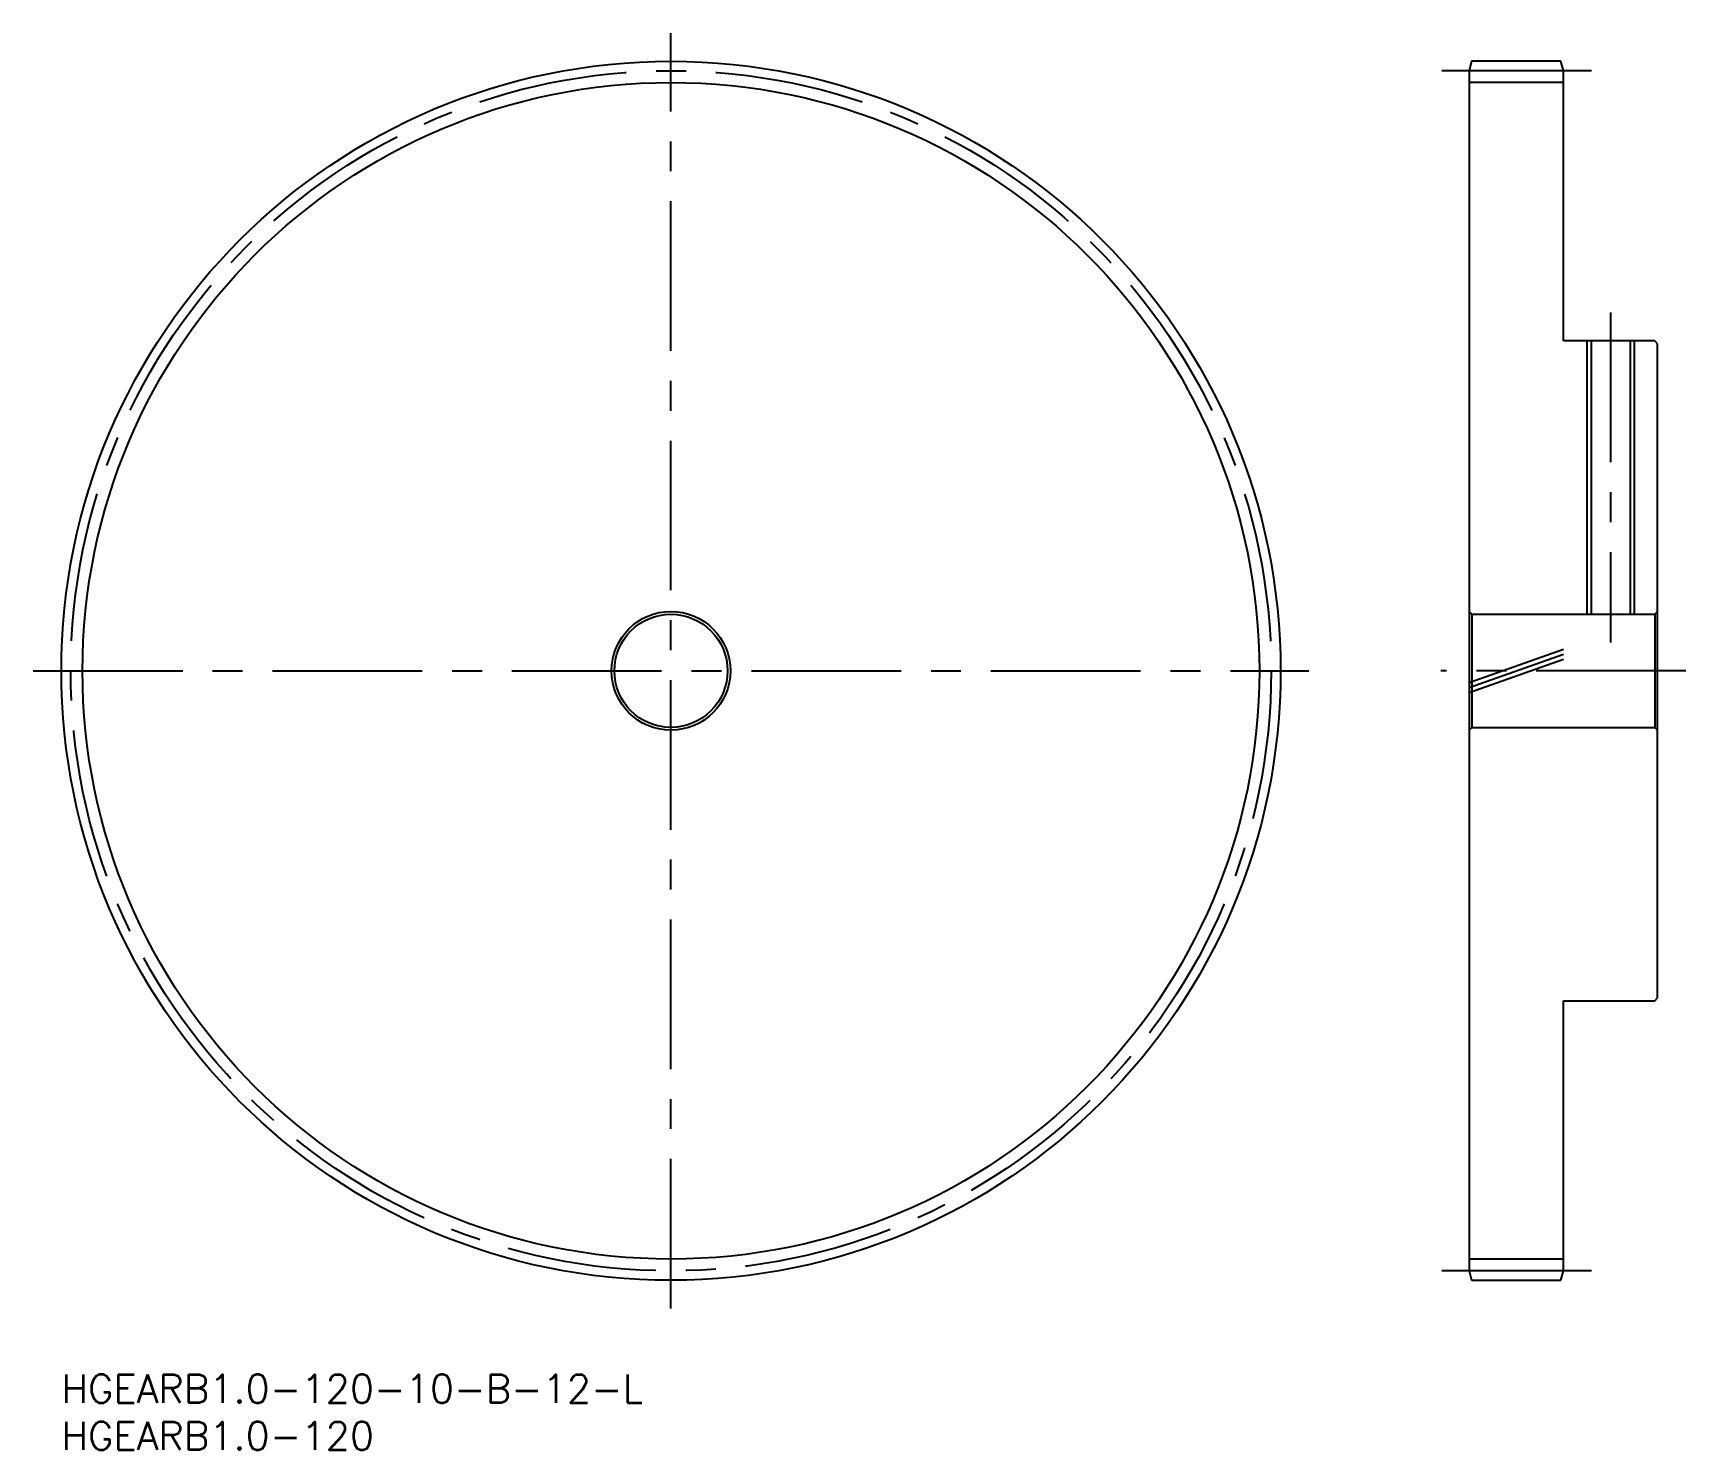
# Model space of a CAD drawing. Extents: x -3 to 172, y -8 to 142.
import ezdxf

# ---------------------------------------------------------------- set-up
doc = ezdxf.new("R2010")
doc.units = 0
doc.header["$LTSCALE"] = 0.5
doc.linetypes.add('CENTER', pattern=[50.8, 31.75, -6.35, 6.35, -6.35])
doc.linetypes.add('PHANTOM', pattern=[63.5, 31.75, -6.35, 6.35, -6.35, 6.35, -6.35])
for name, color, linetype in [('MSM_CENTER', 1, 'CENTER'), ('MSM_CONTINUOUS', 7, 'CONTINUOUS'), ('MSM_IMAGINARY', 6, 'PHANTOM'), ('MSM_NARROW', 5, 'CONTINUOUS'), ('MSM_PART_NUMBER', 7, 'CONTINUOUS')]:
    doc.layers.add(name, color=color, linetype=linetype)
doc.styles.get("Standard").update_dxf_attribs({"font": 'txt.shx', "height": 1, "bigfont": 'bigfont.shx'})

# ---------------------------------------------------------------- blocks, each defined once
blk = doc.blocks.new('*U17')
at = {"layer": 'MSM_PART_NUMBER'}
blk.add_text('HGEARB1.0-120-10-B-12-L', height=3, dxfattribs=at).set_placement((0, -3))
blk = doc.blocks.new('*U18')
at = {"layer": 'MSM_PART_NUMBER'}
blk.add_text('HGEARB1.0-120', height=3, dxfattribs=at).set_placement((0, -8))

msp = doc.modelspace()

# ---------------------------------------------------------------- linework, layer by layer
at = {"layer": 'MSM_CENTER'}
for p, q in [((64.66, 7), (64.66, 142.32)), ((162.32, 138.32), (146.32, 138.32)), ((164.32, 112.66), (164.32, 77.66)), ((-3, 74.66), (132.32, 74.66)), ((172.32, 74.66), (146.32, 74.66)), ((162.32, 11), (146.32, 11))]:
    msp.add_line(p, q, dxfattribs=at)
msp.add_circle((64.66, 74.66), 63.66, dxfattribs=at)
at = {"layer": 'MSM_CONTINUOUS'}
for p, q in [((149.59, 139.32), (149.32, 138.32)), ((159.05, 139.32), (149.59, 139.32)), ((159.32, 138.32), (159.05, 139.32)), ((149.32, 138.32), (149.32, 11)), ((159.32, 137.07), (149.32, 137.07)), ((159.32, 109.66), (159.32, 138.32)), ((169.02, 109.66), (159.32, 109.66)), ((162.25, 109.66), (162.25, 80.66)), ((166.39, 109.66), (166.39, 80.66)), ((169.32, 109.36), (169.02, 109.66)), ((169.32, 39.96), (169.32, 109.36)), ((149.62, 80.66), (149.32, 80.96)), ((149.62, 80.66), (149.62, 68.66)), ((149.62, 80.66), (169.02, 80.66)), ((169.32, 80.96), (169.02, 80.66)), ((169.02, 80.66), (169.02, 68.66)), ((149.62, 68.66), (149.32, 68.36)), ((149.62, 68.66), (169.02, 68.66)), ((169.32, 68.36), (169.02, 68.66)), ((159.32, 11), (159.32, 39.66)), ((159.32, 39.66), (169.02, 39.66)), ((169.02, 39.66), (169.32, 39.96)), ((159.32, 12.25), (149.32, 12.25)), ((149.32, 11), (149.59, 10)), ((159.05, 10), (159.32, 11)), ((149.59, 10), (159.05, 10))]:
    msp.add_line(p, q, dxfattribs=at)
for radius in [64.66, 6.3, 6]:
    msp.add_circle((64.66, 74.66), radius, dxfattribs=at)
at = {"layer": 'MSM_IMAGINARY'}
for p, q in [((149.32, 73.42), (159.32, 76.96)), ((149.32, 72.89), (159.32, 76.43)), ((149.32, 72.36), (159.32, 75.9))]:
    msp.add_line(p, q, dxfattribs=at)
at = {"layer": 'MSM_NARROW'}
for p, q in [((161.82, 109.66), (161.82, 80.66)), ((166.82, 109.66), (166.82, 80.66))]:
    msp.add_line(p, q, dxfattribs=at)
msp.add_circle((64.66, 74.66), 62.41, dxfattribs=at)

# ---------------------------------------------------------------- block references
at = {"layer": 'MSM_CONTINUOUS'}
for name in ['*U17', '*U18']:
    msp.add_blockref(name, (0, 0), dxfattribs=at)

doc.saveas('drawing.dxf')
